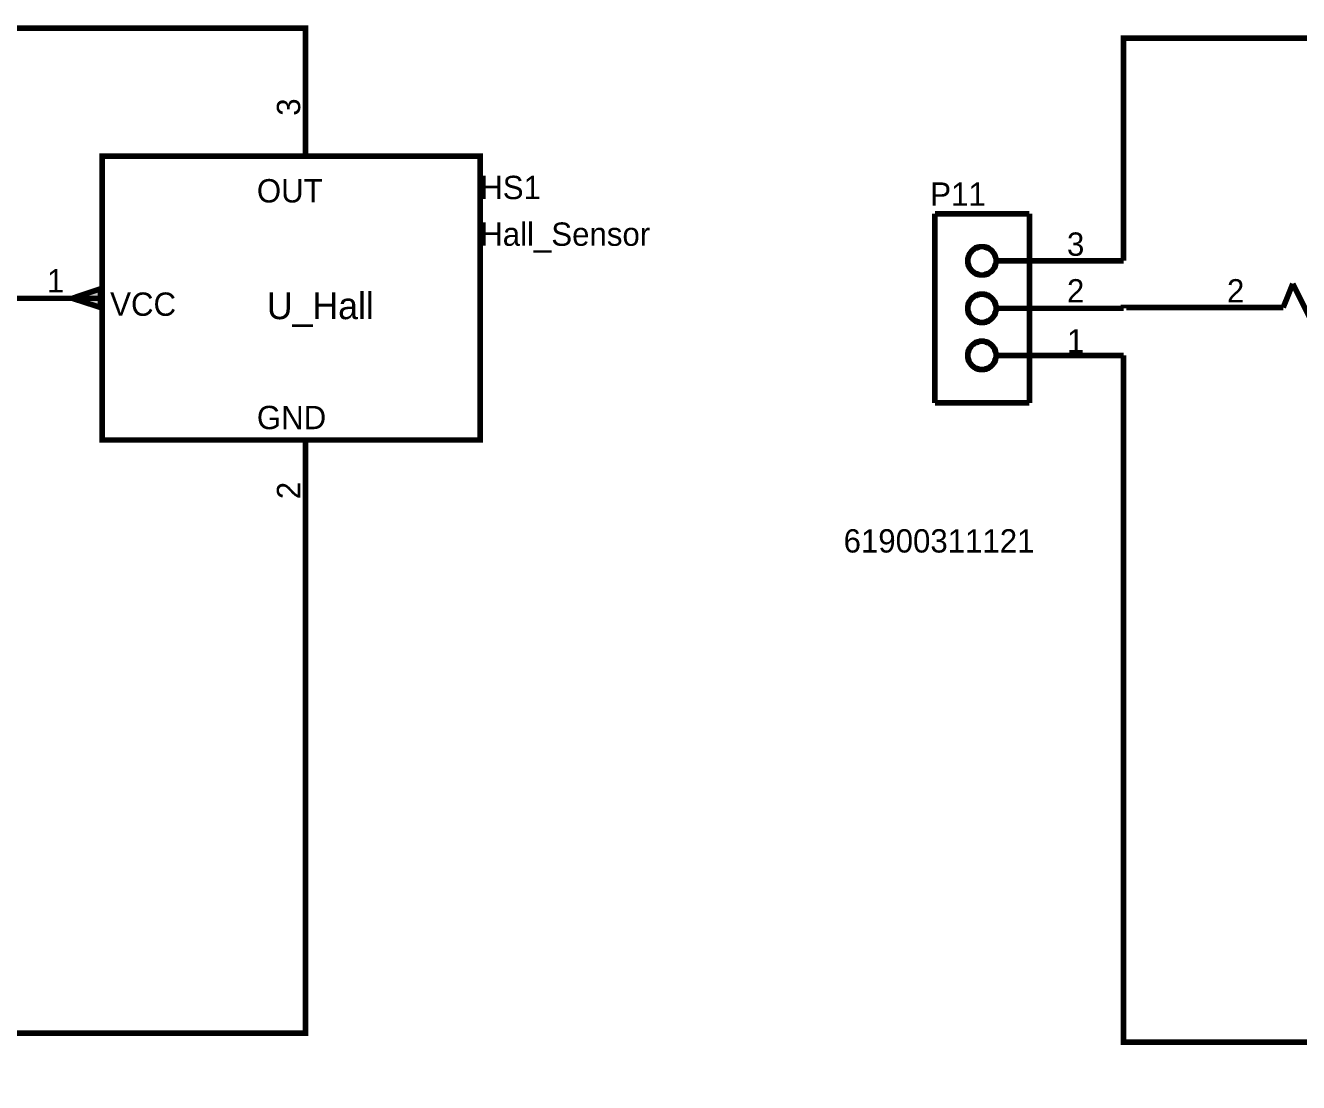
# Model space of a CAD drawing. Header units: millimetres. Extents: x 0 to 800, y 0 to 567.
# Drawn here: x 630 to 698.4, y 259.8 to 316.6 of the extents above; entities that cross this region are included whole.
import ezdxf

# ---------------------------------------------------------------- set-up
doc = ezdxf.new("R2010")
doc.units = ezdxf.units.MM
doc.layers.add('Sheet', color=255, linetype='Continuous')

msp = doc.modelspace()

# ---------------------------------------------------------------- linework, layer by layer
at = {"layer": 'Sheet'}
for points, const_width in [([(645.03, 315.195), (645.03, 316.495), (570.508, 316.495), (570.508, 304.489)], 0.3), ([(763.544, 314.703), (763.544, 315.957), (689, 315.957), (689, 303.996)], 0.3), ([(645.03, 309.685), (645.03, 315.195)], 0.3), ([(683.938, 306.527), (678.853, 306.527)], 0.3), ([(678.853, 306.527), (678.853, 296.358)], 0.3), ([(683.938, 296.358), (683.938, 306.527)], 0.3), ([(680.623, 303.996), (680.623, 304.041), (680.623, 304.063), (680.623, 304.108), (680.645, 304.153), (680.645, 304.175), (680.667, 304.22), (680.667, 304.242), (680.69, 304.287), (680.69, 304.31), (680.712, 304.354), (680.735, 304.377), (680.757, 304.422), (680.779, 304.444), (680.802, 304.466), (680.824, 304.511), (680.847, 304.534), (680.869, 304.556), (680.891, 304.578), (680.936, 304.601), (680.959, 304.623), (680.981, 304.646), (681.026, 304.668), (681.048, 304.69), (681.093, 304.69), (681.115, 304.713), (681.16, 304.713), (681.183, 304.735), (681.227, 304.735), (681.272, 304.758), (681.295, 304.758), (681.339, 304.758), (681.384, 304.758)], 0.3), ([(680.623, 303.996), (680.623, 304.041), (680.623, 304.063), (680.623, 304.108), (680.645, 304.153), (680.645, 304.175), (680.667, 304.22), (680.667, 304.242), (680.69, 304.287), (680.69, 304.31), (680.712, 304.354), (680.735, 304.377), (680.757, 304.422), (680.779, 304.444), (680.802, 304.466), (680.824, 304.511), (680.847, 304.534), (680.869, 304.556), (680.891, 304.578), (680.936, 304.601), (680.959, 304.623), (680.981, 304.646), (681.026, 304.668), (681.048, 304.69), (681.093, 304.69), (681.115, 304.713), (681.16, 304.713), (681.183, 304.735), (681.227, 304.735), (681.272, 304.758), (681.295, 304.758), (681.339, 304.758), (681.384, 304.758)], 0.0991), ([(681.384, 304.758), (681.384, 304.758)], 0.3), ([(681.384, 304.758), (681.429, 304.758), (681.474, 304.758), (681.496, 304.758), (681.541, 304.735), (681.586, 304.735), (681.608, 304.713), (681.653, 304.713), (681.675, 304.69), (681.72, 304.69), (681.743, 304.668), (681.787, 304.646), (681.81, 304.623), (681.832, 304.601), (681.877, 304.578), (681.899, 304.556), (681.922, 304.534), (681.944, 304.511), (681.967, 304.466), (681.989, 304.444), (682.011, 304.422), (682.034, 304.377), (682.056, 304.354), (682.079, 304.31), (682.079, 304.287), (682.101, 304.242), (682.101, 304.22), (682.123, 304.175), (682.123, 304.153), (682.146, 304.108), (682.146, 304.063), (682.146, 304.041), (682.146, 303.996)], 0.3), ([(681.384, 304.758), (681.384, 304.758)], 0.0991), ([(681.384, 304.758), (681.429, 304.758), (681.474, 304.758), (681.496, 304.758), (681.541, 304.735), (681.586, 304.735), (681.608, 304.713), (681.653, 304.713), (681.675, 304.69), (681.72, 304.69), (681.743, 304.668), (681.787, 304.646), (681.81, 304.623), (681.832, 304.601), (681.877, 304.578), (681.899, 304.556), (681.922, 304.534), (681.944, 304.511), (681.967, 304.466), (681.989, 304.444), (682.011, 304.422), (682.034, 304.377), (682.056, 304.354), (682.079, 304.31), (682.079, 304.287), (682.101, 304.242), (682.101, 304.22), (682.123, 304.175), (682.123, 304.153), (682.146, 304.108), (682.146, 304.063), (682.146, 304.041), (682.146, 303.996)], 0.0991), ([(681.384, 303.234), (681.339, 303.234), (681.295, 303.234), (681.272, 303.234), (681.227, 303.257), (681.183, 303.257), (681.16, 303.279), (681.115, 303.279), (681.093, 303.302), (681.048, 303.302), (681.026, 303.324), (680.981, 303.346), (680.959, 303.369), (680.936, 303.391), (680.891, 303.414), (680.869, 303.436), (680.847, 303.458), (680.824, 303.481), (680.802, 303.503), (680.779, 303.548), (680.757, 303.57), (680.735, 303.593), (680.712, 303.638), (680.69, 303.66), (680.69, 303.705), (680.667, 303.727), (680.667, 303.772), (680.645, 303.794), (680.645, 303.839), (680.623, 303.884), (680.623, 303.906), (680.623, 303.951), (680.623, 303.996)], 0.3), ([(680.623, 303.996), (680.623, 303.996)], 0.3), ([(681.384, 303.234), (681.339, 303.234), (681.295, 303.234), (681.272, 303.234), (681.227, 303.257), (681.183, 303.257), (681.16, 303.279), (681.115, 303.279), (681.093, 303.302), (681.048, 303.302), (681.026, 303.324), (680.981, 303.346), (680.959, 303.369), (680.936, 303.391), (680.891, 303.414), (680.869, 303.436), (680.847, 303.458), (680.824, 303.481), (680.802, 303.503), (680.779, 303.548), (680.757, 303.57), (680.735, 303.593), (680.712, 303.638), (680.69, 303.66), (680.69, 303.705), (680.667, 303.727), (680.667, 303.772), (680.645, 303.794), (680.645, 303.839), (680.623, 303.884), (680.623, 303.906), (680.623, 303.951), (680.623, 303.996)], 0.0991), ([(680.623, 303.996), (680.623, 303.996)], 0.0991), ([(682.146, 303.996), (682.146, 303.951), (682.146, 303.906), (682.146, 303.884), (682.123, 303.839), (682.123, 303.794), (682.101, 303.772), (682.101, 303.727), (682.079, 303.705), (682.079, 303.66), (682.056, 303.638), (682.034, 303.593), (682.011, 303.57), (681.989, 303.548), (681.967, 303.503), (681.944, 303.481), (681.922, 303.458), (681.899, 303.436), (681.877, 303.414), (681.832, 303.391), (681.81, 303.369), (681.787, 303.346), (681.743, 303.324), (681.72, 303.302), (681.675, 303.302), (681.653, 303.279), (681.608, 303.279), (681.586, 303.257), (681.541, 303.257), (681.496, 303.234), (681.474, 303.234), (681.429, 303.234), (681.384, 303.234)], 0.3), ([(682.146, 303.996), (682.146, 303.951), (682.146, 303.906), (682.146, 303.884), (682.123, 303.839), (682.123, 303.794), (682.101, 303.772), (682.101, 303.727), (682.079, 303.705), (682.079, 303.66), (682.056, 303.638), (682.034, 303.593), (682.011, 303.57), (681.989, 303.548), (681.967, 303.503), (681.944, 303.481), (681.922, 303.458), (681.899, 303.436), (681.877, 303.414), (681.832, 303.391), (681.81, 303.369), (681.787, 303.346), (681.743, 303.324), (681.72, 303.302), (681.675, 303.302), (681.653, 303.279), (681.608, 303.279), (681.586, 303.257), (681.541, 303.257), (681.496, 303.234), (681.474, 303.234), (681.429, 303.234), (681.384, 303.234)], 0.0991), ([(682.146, 303.996), (682.146, 303.996), (682.146, 303.996), (682.146, 303.996), (682.146, 303.996), (682.146, 303.996), (682.146, 303.996), (682.146, 303.996), (682.146, 303.996), (682.146, 303.996), (682.146, 303.996), (682.146, 303.996), (682.146, 303.996), (682.146, 303.996), (682.146, 303.996), (682.146, 303.996), (682.146, 303.996), (682.146, 303.996), (682.146, 303.996), (682.146, 303.996), (682.146, 303.996), (682.146, 303.996), (682.146, 303.996), (682.146, 303.996), (682.146, 303.996), (682.146, 303.996), (682.146, 303.996), (682.146, 303.996), (682.146, 303.996), (682.146, 303.996), (682.146, 303.996), (682.146, 303.996), (682.146, 303.996)], 0.3), ([(682.146, 303.996), (682.146, 303.996)], 0.3), ([(683.938, 303.996), (682.146, 303.996)], 0.3), ([(682.146, 303.996), (682.146, 303.996), (682.146, 303.996), (682.146, 303.996), (682.146, 303.996), (682.146, 303.996), (682.146, 303.996), (682.146, 303.996), (682.146, 303.996), (682.146, 303.996), (682.146, 303.996), (682.146, 303.996), (682.146, 303.996), (682.146, 303.996), (682.146, 303.996), (682.146, 303.996), (682.146, 303.996), (682.146, 303.996), (682.146, 303.996), (682.146, 303.996), (682.146, 303.996), (682.146, 303.996), (682.146, 303.996), (682.146, 303.996), (682.146, 303.996), (682.146, 303.996), (682.146, 303.996), (682.146, 303.996), (682.146, 303.996), (682.146, 303.996), (682.146, 303.996), (682.146, 303.996), (682.146, 303.996)], 0.0991), ([(682.146, 303.996), (682.146, 303.996)], 0.0991), ([(683.938, 303.996), (689, 303.996)], 0.3), ([(698.094, 302.764), (697.579, 301.487)], 0.3), ([(699.371, 300.211), (698.094, 302.764)], 0.3), ([(634.01, 301.98), (628.5, 301.98)], 0.3), ([(680.623, 301.443), (680.623, 301.487), (680.623, 301.532), (680.623, 301.555), (680.645, 301.599), (680.645, 301.644), (680.667, 301.667), (680.667, 301.711), (680.69, 301.734), (680.69, 301.779), (680.712, 301.801), (680.735, 301.846), (680.757, 301.868), (680.779, 301.891), (680.802, 301.935), (680.824, 301.958), (680.847, 301.98), (680.869, 302.003), (680.891, 302.025), (680.936, 302.047), (680.959, 302.07), (680.981, 302.092), (681.026, 302.115), (681.048, 302.137), (681.093, 302.137), (681.115, 302.159), (681.16, 302.159), (681.183, 302.182), (681.227, 302.182), (681.272, 302.204), (681.295, 302.204), (681.339, 302.204), (681.384, 302.204)], 0.3), ([(680.623, 301.443), (680.623, 301.487), (680.623, 301.532), (680.623, 301.555), (680.645, 301.599), (680.645, 301.644), (680.667, 301.667), (680.667, 301.711), (680.69, 301.734), (680.69, 301.779), (680.712, 301.801), (680.735, 301.846), (680.757, 301.868), (680.779, 301.891), (680.802, 301.935), (680.824, 301.958), (680.847, 301.98), (680.869, 302.003), (680.891, 302.025), (680.936, 302.047), (680.959, 302.07), (680.981, 302.092), (681.026, 302.115), (681.048, 302.137), (681.093, 302.137), (681.115, 302.159), (681.16, 302.159), (681.183, 302.182), (681.227, 302.182), (681.272, 302.204), (681.295, 302.204), (681.339, 302.204), (681.384, 302.204)], 0.0991), ([(681.384, 302.204), (681.384, 302.204)], 0.3), ([(681.384, 302.204), (681.429, 302.204), (681.474, 302.204), (681.496, 302.204), (681.541, 302.182), (681.586, 302.182), (681.608, 302.159), (681.653, 302.159), (681.675, 302.137), (681.72, 302.137), (681.743, 302.115), (681.787, 302.092), (681.81, 302.07), (681.832, 302.047), (681.877, 302.025), (681.899, 302.003), (681.922, 301.98), (681.944, 301.958), (681.967, 301.935), (681.989, 301.891), (682.011, 301.868), (682.034, 301.846), (682.056, 301.801), (682.079, 301.779), (682.079, 301.734), (682.101, 301.711), (682.101, 301.667), (682.123, 301.644), (682.123, 301.599), (682.146, 301.555), (682.146, 301.532), (682.146, 301.487), (682.146, 301.443)], 0.3), ([(681.384, 302.204), (681.384, 302.204)], 0.0991), ([(681.384, 302.204), (681.429, 302.204), (681.474, 302.204), (681.496, 302.204), (681.541, 302.182), (681.586, 302.182), (681.608, 302.159), (681.653, 302.159), (681.675, 302.137), (681.72, 302.137), (681.743, 302.115), (681.787, 302.092), (681.81, 302.07), (681.832, 302.047), (681.877, 302.025), (681.899, 302.003), (681.922, 301.98), (681.944, 301.958), (681.967, 301.935), (681.989, 301.891), (682.011, 301.868), (682.034, 301.846), (682.056, 301.801), (682.079, 301.779), (682.079, 301.734), (682.101, 301.711), (682.101, 301.667), (682.123, 301.644), (682.123, 301.599), (682.146, 301.555), (682.146, 301.532), (682.146, 301.487), (682.146, 301.443)], 0.0991), ([(681.384, 300.681), (681.339, 300.681), (681.295, 300.681), (681.272, 300.681), (681.227, 300.703), (681.183, 300.703), (681.16, 300.726), (681.115, 300.726), (681.093, 300.748), (681.048, 300.748), (681.026, 300.771), (680.981, 300.793), (680.959, 300.815), (680.936, 300.838), (680.891, 300.86), (680.869, 300.883), (680.847, 300.905), (680.824, 300.927), (680.802, 300.95), (680.779, 300.995), (680.757, 301.017), (680.735, 301.039), (680.712, 301.084), (680.69, 301.107), (680.69, 301.151), (680.667, 301.174), (680.667, 301.219), (680.645, 301.241), (680.645, 301.286), (680.623, 301.331), (680.623, 301.353), (680.623, 301.398), (680.623, 301.443)], 0.3), ([(680.623, 301.443), (680.623, 301.443)], 0.3), ([(681.384, 300.681), (681.339, 300.681), (681.295, 300.681), (681.272, 300.681), (681.227, 300.703), (681.183, 300.703), (681.16, 300.726), (681.115, 300.726), (681.093, 300.748), (681.048, 300.748), (681.026, 300.771), (680.981, 300.793), (680.959, 300.815), (680.936, 300.838), (680.891, 300.86), (680.869, 300.883), (680.847, 300.905), (680.824, 300.927), (680.802, 300.95), (680.779, 300.995), (680.757, 301.017), (680.735, 301.039), (680.712, 301.084), (680.69, 301.107), (680.69, 301.151), (680.667, 301.174), (680.667, 301.219), (680.645, 301.241), (680.645, 301.286), (680.623, 301.331), (680.623, 301.353), (680.623, 301.398), (680.623, 301.443)], 0.0991), ([(680.623, 301.443), (680.623, 301.443)], 0.0991), ([(682.146, 301.443), (682.146, 301.398), (682.146, 301.353), (682.146, 301.331), (682.123, 301.286), (682.123, 301.241), (682.101, 301.219), (682.101, 301.174), (682.079, 301.151), (682.079, 301.107), (682.056, 301.084), (682.034, 301.039), (682.011, 301.017), (681.989, 300.995), (681.967, 300.95), (681.944, 300.927), (681.922, 300.905), (681.899, 300.883), (681.877, 300.86), (681.832, 300.838), (681.81, 300.815), (681.787, 300.793), (681.743, 300.771), (681.72, 300.748), (681.675, 300.748), (681.653, 300.726), (681.608, 300.726), (681.586, 300.703), (681.541, 300.703), (681.496, 300.681), (681.474, 300.681), (681.429, 300.681), (681.384, 300.681)], 0.3), ([(682.146, 301.443), (682.146, 301.398), (682.146, 301.353), (682.146, 301.331), (682.123, 301.286), (682.123, 301.241), (682.101, 301.219), (682.101, 301.174), (682.079, 301.151), (682.079, 301.107), (682.056, 301.084), (682.034, 301.039), (682.011, 301.017), (681.989, 300.995), (681.967, 300.95), (681.944, 300.927), (681.922, 300.905), (681.899, 300.883), (681.877, 300.86), (681.832, 300.838), (681.81, 300.815), (681.787, 300.793), (681.743, 300.771), (681.72, 300.748), (681.675, 300.748), (681.653, 300.726), (681.608, 300.726), (681.586, 300.703), (681.541, 300.703), (681.496, 300.681), (681.474, 300.681), (681.429, 300.681), (681.384, 300.681)], 0.0991), ([(682.146, 301.443), (682.146, 301.443), (682.146, 301.443), (682.146, 301.443), (682.146, 301.443), (682.146, 301.443), (682.146, 301.443), (682.146, 301.443), (682.146, 301.443), (682.146, 301.443), (682.146, 301.443), (682.146, 301.443), (682.146, 301.443), (682.146, 301.443), (682.146, 301.443), (682.146, 301.443), (682.146, 301.443), (682.146, 301.443), (682.146, 301.443), (682.146, 301.443), (682.146, 301.443), (682.146, 301.443), (682.146, 301.443), (682.146, 301.443), (682.146, 301.443), (682.146, 301.443), (682.146, 301.443), (682.146, 301.443), (682.146, 301.443), (682.146, 301.443), (682.146, 301.443), (682.146, 301.443), (682.146, 301.443)], 0.3), ([(682.146, 301.443), (682.146, 301.443)], 0.3), ([(683.938, 301.443), (682.146, 301.443)], 0.3), ([(682.146, 301.443), (682.146, 301.443), (682.146, 301.443), (682.146, 301.443), (682.146, 301.443), (682.146, 301.443), (682.146, 301.443), (682.146, 301.443), (682.146, 301.443), (682.146, 301.443), (682.146, 301.443), (682.146, 301.443), (682.146, 301.443), (682.146, 301.443), (682.146, 301.443), (682.146, 301.443), (682.146, 301.443), (682.146, 301.443), (682.146, 301.443), (682.146, 301.443), (682.146, 301.443), (682.146, 301.443), (682.146, 301.443), (682.146, 301.443), (682.146, 301.443), (682.146, 301.443), (682.146, 301.443), (682.146, 301.443), (682.146, 301.443), (682.146, 301.443), (682.146, 301.443), (682.146, 301.443), (682.146, 301.443)], 0.0991), ([(682.146, 301.443), (682.146, 301.443)], 0.0991), ([(683.938, 301.443), (689, 301.443)], 0.3), ([(689, 301.443), (689, 301.487), (692.517, 301.487)], 0.3), ([(697.579, 301.487), (692.517, 301.487)], 0.3), ([(697.579, 301.487), (696.817, 301.487)], 0.3), ([(680.623, 298.912), (680.623, 298.956), (680.623, 299.001), (680.623, 299.024), (680.645, 299.068), (680.645, 299.113), (680.667, 299.136), (680.667, 299.18), (680.69, 299.203), (680.69, 299.248), (680.712, 299.27), (680.735, 299.315), (680.757, 299.337), (680.779, 299.36), (680.802, 299.404), (680.824, 299.427), (680.847, 299.449), (680.869, 299.472), (680.891, 299.494), (680.936, 299.516), (680.959, 299.539), (680.981, 299.561), (681.026, 299.583), (681.048, 299.606), (681.093, 299.606), (681.115, 299.628), (681.16, 299.628), (681.183, 299.651), (681.227, 299.651), (681.272, 299.673), (681.295, 299.673), (681.339, 299.673), (681.384, 299.673)], 0.3), ([(681.384, 299.673), (681.384, 299.673)], 0.3), ([(681.384, 299.673), (681.429, 299.673), (681.474, 299.673), (681.496, 299.673), (681.541, 299.651), (681.586, 299.651), (681.608, 299.628), (681.653, 299.628), (681.675, 299.606), (681.72, 299.606), (681.743, 299.583), (681.787, 299.561), (681.81, 299.539), (681.832, 299.516), (681.877, 299.494), (681.899, 299.472), (681.922, 299.449), (681.944, 299.427), (681.967, 299.404), (681.989, 299.36), (682.011, 299.337), (682.034, 299.315), (682.056, 299.27), (682.079, 299.248), (682.079, 299.203), (682.101, 299.18), (682.101, 299.136), (682.123, 299.113), (682.123, 299.068), (682.146, 299.024), (682.146, 299.001), (682.146, 298.956), (682.146, 298.912)], 0.3), ([(681.384, 298.15), (681.339, 298.15), (681.295, 298.15), (681.272, 298.15), (681.227, 298.172), (681.183, 298.172), (681.16, 298.195), (681.115, 298.195), (681.093, 298.217), (681.048, 298.217), (681.026, 298.24), (680.981, 298.262), (680.959, 298.284), (680.936, 298.307), (680.891, 298.329), (680.869, 298.352), (680.847, 298.374), (680.824, 298.396), (680.802, 298.419), (680.779, 298.464), (680.757, 298.486), (680.735, 298.508), (680.712, 298.553), (680.69, 298.576), (680.69, 298.62), (680.667, 298.643), (680.667, 298.688), (680.645, 298.71), (680.645, 298.755), (680.623, 298.8), (680.623, 298.822), (680.623, 298.867), (680.623, 298.912)], 0.3), ([(680.623, 298.912), (680.623, 298.912)], 0.3), ([(680.623, 298.912), (680.623, 298.956), (680.623, 299.001), (680.623, 299.024), (680.645, 299.068), (680.645, 299.113), (680.667, 299.136), (680.667, 299.18), (680.69, 299.203), (680.69, 299.248), (680.712, 299.27), (680.735, 299.315), (680.757, 299.337), (680.779, 299.36), (680.802, 299.404), (680.824, 299.427), (680.847, 299.449), (680.869, 299.472), (680.891, 299.494), (680.936, 299.516), (680.959, 299.539), (680.981, 299.561), (681.026, 299.583), (681.048, 299.606), (681.093, 299.606), (681.115, 299.628), (681.16, 299.628), (681.183, 299.651), (681.227, 299.651), (681.272, 299.673), (681.295, 299.673), (681.339, 299.673), (681.384, 299.673)], 0.0991), ([(682.146, 298.912), (682.146, 298.867), (682.146, 298.822), (682.146, 298.8), (682.123, 298.755), (682.123, 298.71), (682.101, 298.688), (682.101, 298.643), (682.079, 298.62), (682.079, 298.576), (682.056, 298.553), (682.034, 298.508), (682.011, 298.486), (681.989, 298.464), (681.967, 298.419), (681.944, 298.396), (681.922, 298.374), (681.899, 298.352), (681.877, 298.329), (681.832, 298.307), (681.81, 298.284), (681.787, 298.262), (681.743, 298.24), (681.72, 298.217), (681.675, 298.217), (681.653, 298.195), (681.608, 298.195), (681.586, 298.172), (681.541, 298.172), (681.496, 298.15), (681.474, 298.15), (681.429, 298.15), (681.384, 298.15)], 0.3), ([(681.384, 299.673), (681.384, 299.673)], 0.0991), ([(681.384, 299.673), (681.429, 299.673), (681.474, 299.673), (681.496, 299.673), (681.541, 299.651), (681.586, 299.651), (681.608, 299.628), (681.653, 299.628), (681.675, 299.606), (681.72, 299.606), (681.743, 299.583), (681.787, 299.561), (681.81, 299.539), (681.832, 299.516), (681.877, 299.494), (681.899, 299.472), (681.922, 299.449), (681.944, 299.427), (681.967, 299.404), (681.989, 299.36), (682.011, 299.337), (682.034, 299.315), (682.056, 299.27), (682.079, 299.248), (682.079, 299.203), (682.101, 299.18), (682.101, 299.136), (682.123, 299.113), (682.123, 299.068), (682.146, 299.024), (682.146, 299.001), (682.146, 298.956), (682.146, 298.912)], 0.0991), ([(682.146, 298.912), (682.146, 298.912), (682.146, 298.912), (682.146, 298.912), (682.146, 298.912), (682.146, 298.912), (682.146, 298.912), (682.146, 298.912), (682.146, 298.912), (682.146, 298.912), (682.146, 298.912), (682.146, 298.912), (682.146, 298.912), (682.146, 298.912), (682.146, 298.912), (682.146, 298.912), (682.146, 298.912), (682.146, 298.912), (682.146, 298.912), (682.146, 298.912), (682.146, 298.912), (682.146, 298.912), (682.146, 298.912), (682.146, 298.912), (682.146, 298.912), (682.146, 298.912), (682.146, 298.912), (682.146, 298.912), (682.146, 298.912), (682.146, 298.912), (682.146, 298.912), (682.146, 298.912), (682.146, 298.912)], 0.3), ([(682.146, 298.912), (682.146, 298.912)], 0.3), ([(683.938, 298.912), (682.146, 298.912)], 0.3), ([(683.938, 298.912), (689, 298.912)], 0.3), ([(689, 298.912), (689, 261.998), (715.005, 261.998), (715.005, 259.982)], 0.3), ([(681.384, 298.15), (681.339, 298.15), (681.295, 298.15), (681.272, 298.15), (681.227, 298.172), (681.183, 298.172), (681.16, 298.195), (681.115, 298.195), (681.093, 298.217), (681.048, 298.217), (681.026, 298.24), (680.981, 298.262), (680.959, 298.284), (680.936, 298.307), (680.891, 298.329), (680.869, 298.352), (680.847, 298.374), (680.824, 298.396), (680.802, 298.419), (680.779, 298.464), (680.757, 298.486), (680.735, 298.508), (680.712, 298.553), (680.69, 298.576), (680.69, 298.62), (680.667, 298.643), (680.667, 298.688), (680.645, 298.71), (680.645, 298.755), (680.623, 298.8), (680.623, 298.822), (680.623, 298.867), (680.623, 298.912)], 0.0991), ([(680.623, 298.912), (680.623, 298.912)], 0.0991), ([(682.146, 298.912), (682.146, 298.867), (682.146, 298.822), (682.146, 298.8), (682.123, 298.755), (682.123, 298.71), (682.101, 298.688), (682.101, 298.643), (682.079, 298.62), (682.079, 298.576), (682.056, 298.553), (682.034, 298.508), (682.011, 298.486), (681.989, 298.464), (681.967, 298.419), (681.944, 298.396), (681.922, 298.374), (681.899, 298.352), (681.877, 298.329), (681.832, 298.307), (681.81, 298.284), (681.787, 298.262), (681.743, 298.24), (681.72, 298.217), (681.675, 298.217), (681.653, 298.195), (681.608, 298.195), (681.586, 298.172), (681.541, 298.172), (681.496, 298.15), (681.474, 298.15), (681.429, 298.15), (681.384, 298.15)], 0.0991), ([(682.146, 298.912), (682.146, 298.912), (682.146, 298.912), (682.146, 298.912), (682.146, 298.912), (682.146, 298.912), (682.146, 298.912), (682.146, 298.912), (682.146, 298.912), (682.146, 298.912), (682.146, 298.912), (682.146, 298.912), (682.146, 298.912), (682.146, 298.912), (682.146, 298.912), (682.146, 298.912), (682.146, 298.912), (682.146, 298.912), (682.146, 298.912), (682.146, 298.912), (682.146, 298.912), (682.146, 298.912), (682.146, 298.912), (682.146, 298.912), (682.146, 298.912), (682.146, 298.912), (682.146, 298.912), (682.146, 298.912), (682.146, 298.912), (682.146, 298.912), (682.146, 298.912), (682.146, 298.912), (682.146, 298.912)], 0.0991), ([(682.146, 298.912), (682.146, 298.912)], 0.0991), ([(678.853, 296.358), (683.938, 296.358)], 0.3), ([(645.03, 294.275), (645.03, 288.787)], 0.3), ([(611.006, 272.167), (611.006, 262.491), (626.013, 262.491), (645.03, 262.491), (645.03, 288.787)], 0.3)]:
    msp.add_lwpolyline(points, dxfattribs=dict(at, const_width=const_width))
for points, const_width in [([(634.099, 309.618), (654.415, 309.618), (654.415, 294.365), (634.099, 294.365), (634.099, 309.618)], 0.3), ([(634.099, 309.618), (634.099, 294.365), (654.415, 294.365), (654.415, 309.618), (634.099, 309.618), (634.099, 309.618)], 0.0991), ([(632.487, 301.98), (634.01, 302.495), (634.01, 301.487), (632.487, 301.98)], 0.3), ([(632.487, 301.98), (634.01, 302.495), (634.01, 301.487), (632.487, 301.98)], 0.0991)]:
    msp.add_lwpolyline(points, close=True, dxfattribs=dict(at, const_width=const_width))
msp.add_solid([(634.048, 302.576), (632.318, 301.999), (634.048, 301.423)], dxfattribs=at)

# ---------------------------------------------------------------- texts
for s, p in [('3', (644.739, 311.791)), ('2', (644.739, 291.184))]:
    msp.add_text(s, height=1.254, rotation=90, dxfattribs=at).set_placement(p)
for s, height, p in [('OUT', 1.2543, (642.41, 307.132)), ('HS1', 1.2543, (654.415, 307.311)), ('P11', 1.2543, (678.607, 306.953)), ('Hall_Sensor', 1.25433, (654.415, 304.802)), ('3', 1.254, (685.954, 304.265)), ('1', 1.254, (631.12, 302.294)), ('2', 1.254, (685.954, 301.756)), ('2', 1.254, (694.555, 301.756)), ('VCC', 1.2543, (634.525, 301.039)), ('U_Hall', 1.4335, (642.947, 300.86)), ('1', 1.254, (685.954, 299.068)), ('GND', 1.2543, (642.41, 294.947)), ('61900311121', 1.25433, (673.948, 288.317))]:
    msp.add_text(s, height=height, dxfattribs=at).set_placement(p)

doc.saveas('drawing.dxf')
